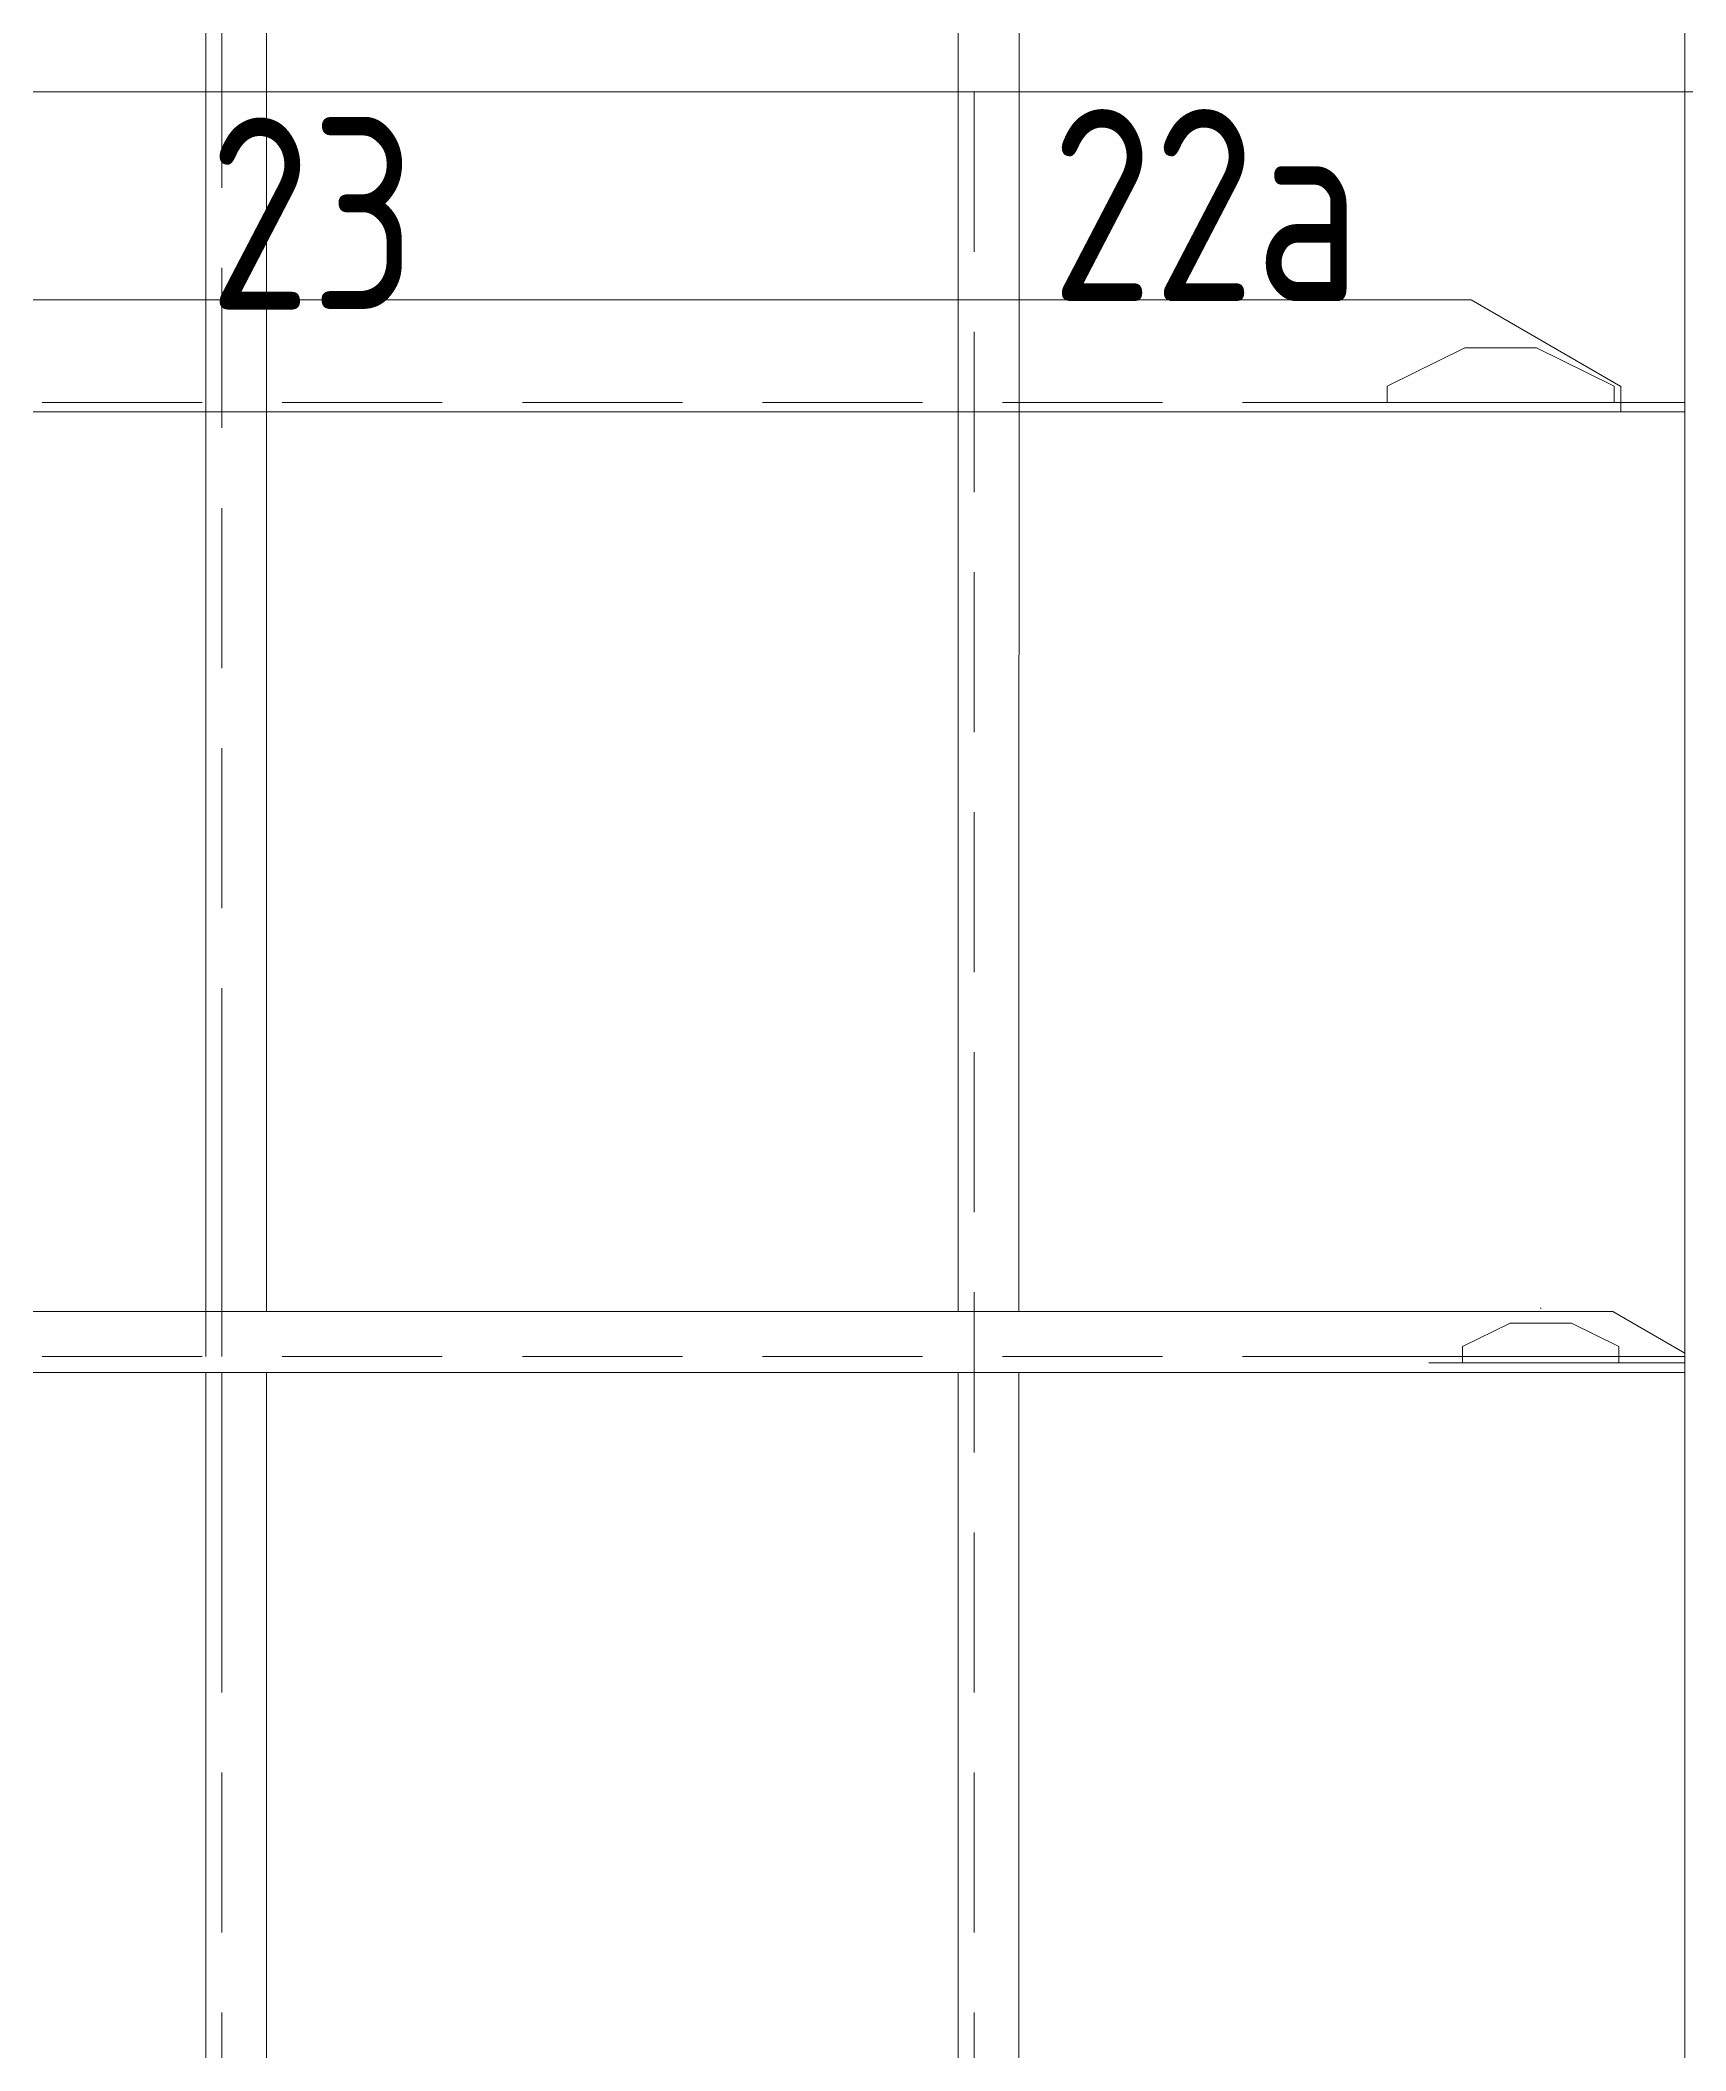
# Model space of a CAD drawing. Header units: millimetres. Extents: x 149544 to 197467, y -3118 to 25363.
# Drawn here: x 155264 to 155778, y 16734 to 17362 of the extents above; entities that cross this region are included whole.
import ezdxf

# ---------------------------------------------------------------- set-up
doc = ezdxf.new("R2010")
doc.units = ezdxf.units.MM
doc.header["$MEASUREMENT"] = 0
for name, pattern in [('K5LT32769', [0]), ('K5LT32791', [0]), ('K5LT32795', [75, 50, -25])]:
    doc.linetypes.add(name, pattern=pattern)
doc.styles.add('KTEXTSTYLE', font='GOST_AU.SHX', dxfattribs={"width": 0.96, "height": 5})

msp = doc.modelspace()

# ---------------------------------------------------------------- linework, layer by layer
at = {"color": 0, "linetype": 'K5LT32791', "lineweight": 18}
msp.add_line((155777.84, 18645.93), (155777.84, 16145.93), dxfattribs=at)
at = {"color": 0, "linetype": 'K5LT32769', "lineweight": 18}
for p, q in [((155315.84, 17840.93), (155315.84, 16950.93)), ((155334.84, 16964.93), (155334.84, 17826.93)), ((155550.84, 16964.93), (155550.84, 17395.93)), ((155569.88, 17395.93), (155569.84, 16964.93)), ((155189.72, 17345.93), (156217.84, 17345.93)), ((155711.07, 17280.93), (155189.72, 17280.93)), ((155757.84, 17253.93), (155711.07, 17280.93)), ((155684.91, 17254.03), (155709.16, 17265.93)), ((155731.51, 17265.93), (155709.16, 17265.93)), ((155755.76, 17254.03), (155731.51, 17265.93)), ((155684.91, 17248.93), (155684.91, 17254.03)), ((155755.76, 17248.93), (155755.76, 17254.03)), ((155757.84, 17245.93), (155757.84, 17253.93)), ((155657.84, 17248.93), (155757.84, 17248.93)), ((155672.84, 17248.93), (155777.84, 17248.93)), ((155713.55, 17248.93), (155733.91, 17248.93)), ((155733.91, 17248.93), (155777.84, 17248.93)), ((155757.84, 17245.93), (155757.84, 17248.93)), ((155189.72, 17245.93), (155757.84, 17245.93)), ((155672.84, 17245.93), (155777.84, 17245.93)), ((155713.55, 17245.93), (155733.91, 17245.93)), ((155733.91, 17245.93), (155777.84, 17245.93)), ((155320.84, 17050.93), (155320.84, 16950.93)), ((155755.32, 16964.93), (155189.72, 16964.93)), ((155732.98, 16965.93), (155732.69, 16965.93)), ((155777.84, 16951.93), (155755.32, 16964.93)), ((155708.44, 16954.03), (155723.27, 16961.31)), ((155723.27, 16961.31), (155742.44, 16961.3)), ((155757.23, 16954.03), (155742.44, 16961.3)), ((155708.44, 16948.93), (155708.44, 16954.03)), ((155757.23, 16948.93), (155757.23, 16954.03)), ((155777.84, 16945.93), (155777.84, 16951.93)), ((155189.72, 16945.93), (155777.84, 16945.93)), ((155315.84, 16145.93), (155315.84, 16945.93)), ((155320.84, 16845.93), (155320.84, 16945.93)), ((155334.84, 16945.93), (155334.84, 16226.03)), ((155550.84, 16145.93), (155550.84, 16945.93)), ((155569.84, 16945.93), (155569.77, 16178.75)), ((155677.84, 16950.93), (155777.84, 16950.93)), ((155697.84, 16948.93), (155777.84, 16948.93)), ((155697.84, 16948.93), (155768.34, 16948.93)), ((155697.84, 16945.93), (155777.84, 16945.93)), ((155697.84, 16945.93), (155768.34, 16945.93)), ((155777.84, 16945.93), (155777.84, 16950.93))]:
    msp.add_line(p, q, dxfattribs=at)
at = {"color": 0, "linetype": 'K5LT32795', "lineweight": 18}
for p, q in [((155320.84, 17740.93), (155320.84, 17050.93)), ((155555.84, 16245.93), (155555.84, 17395.93)), ((155189.72, 17248.93), (155657.84, 17248.93)), ((155189.72, 16950.93), (155677.84, 16950.93)), ((155320.84, 16245.93), (155320.84, 16845.93))]:
    msp.add_line(p, q, dxfattribs=at)

# ---------------------------------------------------------------- texts
at = {"color": 0, "char_height": 2.5, "attachment_point": 1, "style": 'KTEXTSTYLE'}
for s, insert in [('{\\H24x;\\W0.965;\\C6;23}', (155316.8, 17337.91)), ('{\\H24x;\\W0.965;\\C6;22а}', (155579.89, 17340.55))]:
    msp.add_mtext(s, dxfattribs=dict(at, insert=insert))

doc.saveas('drawing.dxf')
